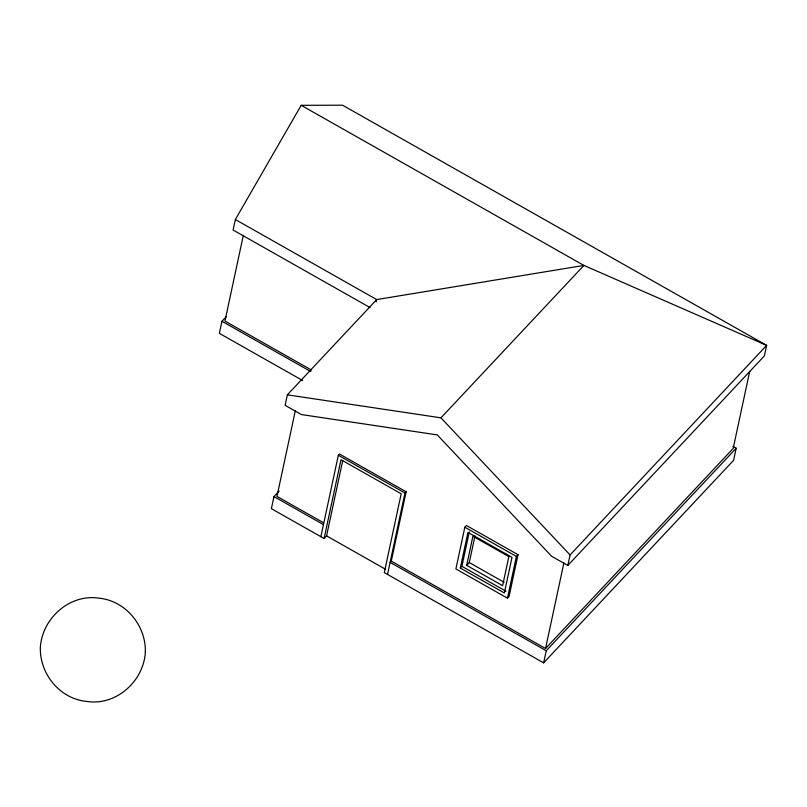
<?xml version="1.0" encoding="UTF-8"?>
<svg xmlns="http://www.w3.org/2000/svg" width="807" height="807" viewBox="0 0 807 807"><rect width="100%" height="100%" fill="white"/><g stroke="black" fill="none" stroke-linecap="round" stroke-linejoin="round"><path stroke-width="1.21" d="M567.835 565.445L570.085 554.944L766.65 345.376L583.915 265.422L376.708 299.579L287.363 394.835L285.113 405.336L301.394 414.556L437.293 434.912L551.554 556.225L567.835 565.445L764.4 355.877L766.65 345.376L342.572 105.213L301.193 105.314L235.351 219.524L233.102 230.025L370.08 307.598M226.253 316.677L221.955 321.267L219.363 333.352L302.645 380.511M243.321 235.382L224.951 321.065L311.522 370.09M279.121 491.08L273.966 496.577L271.374 508.662L324.101 538.521L326.573 535.878L342.682 460.767M295.332 410.702L276.962 496.386L323.536 522.754M320.873 536.695L338.325 455.269L339.485 454.028L406.143 491.776L391.274 561.117L390.114 562.358L546.228 650.765L543.636 662.85L384.293 572.607L401.19 493.803L340.998 459.708L324.101 538.521M376.213 301.909L376.708 299.579L235.351 219.524M387.521 574.443L404.973 493.016L406.143 491.776M464.842 527.213L455.894 568.945L507.462 598.158L509.076 596.434L518.023 554.702L466.456 525.498L464.842 527.213L516.409 556.427L507.462 598.158M460.303 568.037L467.949 532.388L512.001 557.334L504.355 592.984L460.303 568.037L461.917 566.322L469.301 531.904M466.678 565.334L472.912 536.252L508.854 556.608L502.62 585.68L466.678 565.334L469.281 562.56L475 535.898M391.274 561.117L545.552 648.485L563.922 562.802M749.713 371.321L733.18 448.44L545.552 648.485M732.897 446.372L736.186 448.238L733.593 460.323L543.636 662.85M287.363 394.835L440.955 417.834L583.915 265.422L301.193 105.314M516.409 556.427L518.023 554.702M546.228 650.765L736.186 448.238M221.955 321.267L310.715 371.533M338.325 455.269L404.973 493.016M469.281 562.56L504.133 582.291M461.917 566.322L505.969 591.269M273.966 496.577L323.456 524.611M326.573 535.878L385.675 569.349M440.955 417.834L570.085 554.944M145.371 651.622C144.029 680.856 116.339 706.165 86.682 701.424C59.789 698.892 39.593 673.855 40.35 647.345C42.196 618.333 69.654 593.629 99.11 598.179C125.589 600.812 145.835 625.405 145.371 651.622"/></g></svg>
